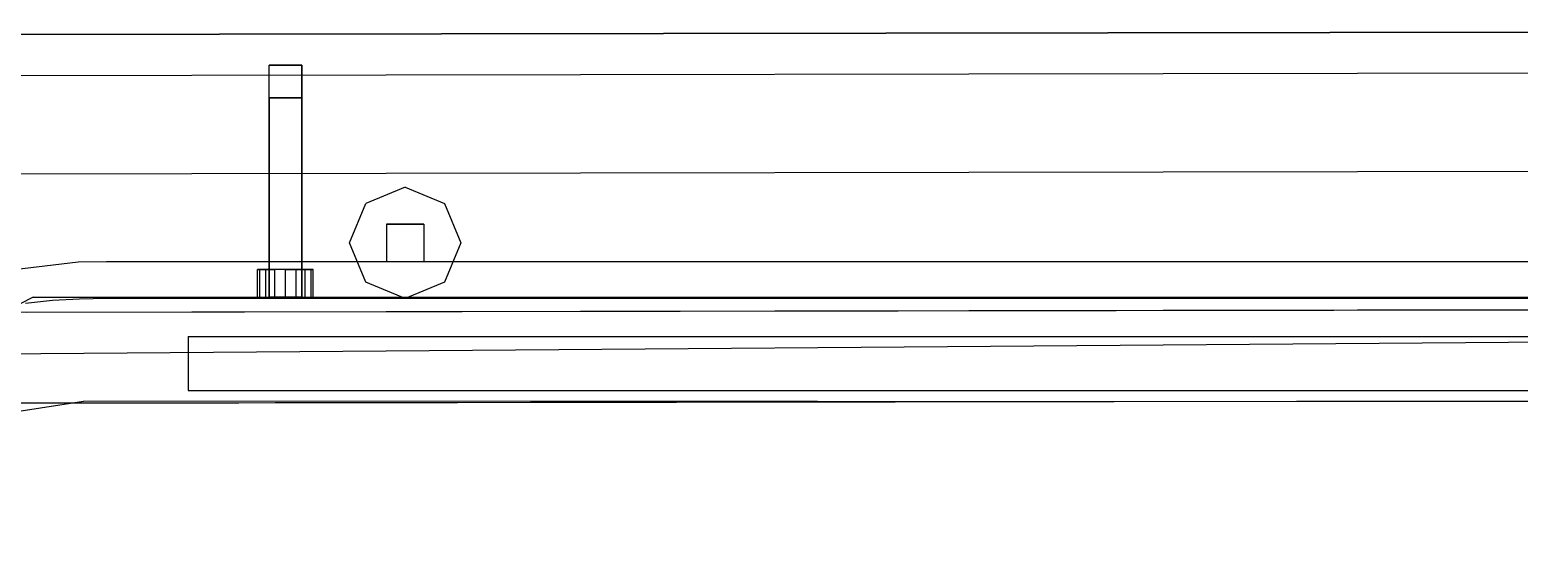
# Model space of a CAD drawing. Extents: x 11992 to 29481, y -6727 to 6811.
# Drawn here: x 19619.9 to 19780.4, y -2955.8 to -2900.4 of the extents above; entities that cross this region are included whole.
import ezdxf

# ---------------------------------------------------------------- set-up
doc = ezdxf.new("R2010")
doc.units = 0
doc.header["$MEASUREMENT"] = 0
doc.layers.get('0').update_dxf_attribs({"color": 8, "linetype": 'CONTINUOUS'})

msp = doc.modelspace()

# ---------------------------------------------------------------- linework, layer by layer
for p, q in [((19940.31, -2900.44, -621.44), (19602.58, -2900.99, -621.44)), ((19602.58, -2900.99, -636.44), (19940.31, -2900.44, -636.44)), ((19940.31, -2900.44, -1059.44), (19602.58, -2900.99, -1059.44)), ((19602.58, -2900.99, -1074.44), (19940.31, -2900.44, -1074.44)), ((19940.31, -2900.44, -1497.44), (19602.58, -2900.99, -1497.44)), ((19602.58, -2900.99, -1512.44), (19940.31, -2900.44, -1512.44)), ((19940.31, -2900.44, -1935.44), (19602.58, -2900.99, -1935.44)), ((19602.58, -2900.99, -1950.44), (19940.31, -2900.44, -1950.44)), ((19603.01, -2905.38, -647.04), (19940.03, -2904.84, -647.04)), ((19603.01, -2905.38, -1085.04), (19940.03, -2904.84, -1085.04)), ((19603.01, -2905.38, -1523.04), (19940.03, -2904.84, -1523.04)), ((19603.01, -2905.38, -1961.04), (19940.03, -2904.84, -1961.04)), ((19645.71, -2907.75, -1664.49), (19645.71, -2904.25, -1664.49)), ((19645.71, -2907.75, -1798.49), (19645.71, -2904.25, -1798.49)), ((19649.21, -2904.25, -1798.49), (19645.71, -2904.25, -1798.49)), ((19645.71, -2904.25, -1664.49), (19649.21, -2904.25, -1664.49)), ((19645.71, -2904.25, -1664.49), (19645.71, -2904.25, -1798.49)), ((19649.21, -2904.25, -1798.49), (19649.21, -2907.75, -1798.49)), ((19649.21, -2907.75, -1664.49), (19649.21, -2904.25, -1664.49)), ((19649.21, -2904.25, -1798.49), (19649.21, -2904.25, -1664.49)), ((19645.71, -2907.75, -1664.49), (19649.21, -2907.75, -1664.49)), ((19645.71, -2907.75, -1798.49), (19645.71, -2907.75, -1664.49)), ((19645.71, -2907.75, -1798.49), (19649.21, -2907.75, -1798.49)), ((19645.71, -2907.78, -1668.03), (19645.71, -2929.28, -1668.03)), ((19649.21, -2907.78, -1798.43), (19645.71, -2907.78, -1798.43)), ((19649.21, -2907.78, -1794.93), (19645.71, -2907.78, -1794.93)), ((19649.21, -2907.78, -1664.53), (19645.71, -2907.78, -1664.53)), ((19645.71, -2907.78, -1668.03), (19649.21, -2907.78, -1668.03)), ((19645.71, -2907.78, -1668.03), (19645.71, -2907.78, -1664.53)), ((19645.71, -2929.28, -1664.53), (19645.71, -2907.78, -1664.53)), ((19645.71, -2907.78, -1798.43), (19645.71, -2907.78, -1794.93)), ((19645.71, -2907.78, -1798.43), (19645.71, -2929.28, -1798.43)), ((19645.71, -2929.28, -1794.93), (19645.71, -2907.78, -1794.93)), ((19649.21, -2907.75, -1664.49), (19649.21, -2907.75, -1798.49)), ((19649.21, -2929.28, -1668.03), (19649.21, -2907.78, -1668.03)), ((19649.21, -2929.28, -1794.93), (19649.21, -2907.78, -1794.93)), ((19649.21, -2907.78, -1664.53), (19649.21, -2907.78, -1668.03)), ((19649.21, -2929.28, -1664.53), (19649.21, -2907.78, -1664.53)), ((19649.21, -2907.78, -1798.43), (19649.21, -2907.78, -1794.93)), ((19649.21, -2907.78, -1798.43), (19649.21, -2929.28, -1798.43)), ((19604.04, -2915.99, -651.44), (19939.35, -2915.45, -651.44)), ((19604.04, -2915.99, -1089.44), (19939.35, -2915.45, -1089.44)), ((19604.04, -2915.99, -1527.44), (19939.35, -2915.45, -1527.44)), ((19604.04, -2915.99, -1965.44), (19939.35, -2915.45, -1965.44)), ((19660.37, -2917.41, -621.43), (19656.13, -2919.17, -621.43)), ((19660.37, -2917.41, -617.43), (19656.13, -2919.17, -617.43)), ((19660.37, -2917.41, -1059.43), (19656.13, -2919.17, -1059.43)), ((19660.37, -2917.41, -1055.43), (19656.13, -2919.17, -1055.43)), ((19660.37, -2917.41, -1497.43), (19656.13, -2919.17, -1497.43)), ((19660.37, -2917.41, -1493.43), (19656.13, -2919.17, -1493.43)), ((19660.37, -2917.41, -621.43), (19660.37, -2917.41, -617.43)), ((19660.37, -2917.41, -617.43), (19664.62, -2919.17, -617.43)), ((19660.37, -2917.41, -621.43), (19664.62, -2919.17, -621.43)), ((19660.37, -2917.41, -1059.43), (19660.37, -2917.41, -1055.43)), ((19660.37, -2917.41, -1055.43), (19664.62, -2919.17, -1055.43)), ((19660.37, -2917.41, -1059.43), (19664.62, -2919.17, -1059.43)), ((19660.37, -2917.41, -1497.43), (19660.37, -2917.41, -1493.43)), ((19660.37, -2917.41, -1493.43), (19664.62, -2919.17, -1493.43)), ((19660.37, -2917.41, -1497.43), (19664.62, -2919.17, -1497.43)), ((21679.61, -2919.41, 329.57), (19099.61, -2939.41, 329.57)), ((21679.61, -2919.41, -40.43), (19099.61, -2939.41, -40.43)), ((19654.37, -2923.41, -621.43), (19656.13, -2919.17, -621.43)), ((19654.37, -2923.41, -617.43), (19656.13, -2919.17, -617.43)), ((19654.37, -2923.41, -1059.43), (19656.13, -2919.17, -1059.43)), ((19654.37, -2923.41, -1055.43), (19656.13, -2919.17, -1055.43)), ((19654.37, -2923.41, -1497.43), (19656.13, -2919.17, -1497.43)), ((19654.37, -2923.41, -1493.43), (19656.13, -2919.17, -1493.43)), ((19656.13, -2919.17, -621.43), (19656.13, -2919.17, -617.43)), ((19656.13, -2919.17, -1059.43), (19656.13, -2919.17, -1055.43)), ((19656.13, -2919.17, -1497.43), (19656.13, -2919.17, -1493.43)), ((19664.62, -2919.17, -621.43), (19664.62, -2919.17, -617.43)), ((19664.62, -2919.17, -617.43), (19666.37, -2923.41, -617.43)), ((19664.62, -2919.17, -621.43), (19666.37, -2923.41, -621.43)), ((19664.62, -2919.17, -1059.43), (19664.62, -2919.17, -1055.43)), ((19664.62, -2919.17, -1055.43), (19666.37, -2923.41, -1055.43)), ((19664.62, -2919.17, -1059.43), (19666.37, -2923.41, -1059.43)), ((19664.62, -2919.17, -1497.43), (19664.62, -2919.17, -1493.43)), ((19664.62, -2919.17, -1493.43), (19666.37, -2923.41, -1493.43)), ((19664.62, -2919.17, -1497.43), (19666.37, -2923.41, -1497.43)), ((19658.37, -2921.41, -502.43), (19662.37, -2921.41, -502.43)), ((19662.37, -2921.41, -617.43), (19658.37, -2921.41, -617.43)), ((19658.37, -2921.41, -502.43), (19658.37, -2921.41, -617.43)), ((19658.37, -2921.41, -502.43), (19658.37, -2925.41, -502.43)), ((19658.37, -2921.41, -617.43), (19658.37, -2925.41, -617.43)), ((19658.37, -2921.41, -940.43), (19662.37, -2921.41, -940.43)), ((19662.37, -2921.41, -1055.43), (19658.37, -2921.41, -1055.43)), ((19658.37, -2921.41, -940.43), (19658.37, -2921.41, -1055.43)), ((19658.37, -2921.41, -940.43), (19658.37, -2925.41, -940.43)), ((19658.37, -2921.41, -1055.43), (19658.37, -2925.41, -1055.43)), ((19658.37, -2921.41, -1378.43), (19662.37, -2921.41, -1378.43)), ((19662.37, -2921.41, -1493.43), (19658.37, -2921.41, -1493.43)), ((19658.37, -2921.41, -1378.43), (19658.37, -2921.41, -1493.43)), ((19658.37, -2921.41, -1378.43), (19658.37, -2925.41, -1378.43)), ((19658.37, -2921.41, -1493.43), (19658.37, -2925.41, -1493.43)), ((19662.37, -2921.41, -502.43), (19662.37, -2921.41, -617.43)), ((19662.37, -2921.41, -502.43), (19662.37, -2925.41, -502.43)), ((19662.37, -2921.41, -617.43), (19662.37, -2925.41, -617.43)), ((19662.37, -2921.41, -940.43), (19662.37, -2921.41, -1055.43)), ((19662.37, -2921.41, -940.43), (19662.37, -2925.41, -940.43)), ((19662.37, -2921.41, -1055.43), (19662.37, -2925.41, -1055.43)), ((19662.37, -2921.41, -1378.43), (19662.37, -2921.41, -1493.43)), ((19662.37, -2921.41, -1378.43), (19662.37, -2925.41, -1378.43)), ((19662.37, -2921.41, -1493.43), (19662.37, -2925.41, -1493.43)), ((19656.13, -2927.65, -621.43), (19654.37, -2923.41, -621.43)), ((19656.13, -2927.65, -617.43), (19654.37, -2923.41, -617.43)), ((19654.37, -2923.41, -621.43), (19654.37, -2923.41, -617.43)), ((19656.13, -2927.65, -1059.43), (19654.37, -2923.41, -1059.43)), ((19656.13, -2927.65, -1055.43), (19654.37, -2923.41, -1055.43)), ((19654.37, -2923.41, -1059.43), (19654.37, -2923.41, -1055.43)), ((19656.13, -2927.65, -1497.43), (19654.37, -2923.41, -1497.43)), ((19656.13, -2927.65, -1493.43), (19654.37, -2923.41, -1493.43)), ((19654.37, -2923.41, -1497.43), (19654.37, -2923.41, -1493.43)), ((19666.37, -2923.41, -621.43), (19664.62, -2927.65, -621.43)), ((19666.37, -2923.41, -617.43), (19664.62, -2927.65, -617.43)), ((19666.37, -2923.41, -1059.43), (19664.62, -2927.65, -1059.43)), ((19666.37, -2923.41, -1055.43), (19664.62, -2927.65, -1055.43)), ((19666.37, -2923.41, -1497.43), (19664.62, -2927.65, -1497.43)), ((19666.37, -2923.41, -1493.43), (19664.62, -2927.65, -1493.43)), ((19666.37, -2923.41, -621.43), (19666.37, -2923.41, -617.43)), ((19666.37, -2923.41, -1059.43), (19666.37, -2923.41, -1055.43)), ((19666.37, -2923.41, -1497.43), (19666.37, -2923.41, -1493.43)), ((19612.88, -2926.91, -502.43), (19625.12, -2925.47, -502.43)), ((19612.88, -2926.91, -506.43), (19625.12, -2925.47, -506.43)), ((19612.88, -2926.91, -940.43), (19625.12, -2925.47, -940.43)), ((19612.88, -2926.91, -944.43), (19625.12, -2925.47, -944.43)), ((19612.88, -2926.91, -1378.43), (19625.12, -2925.47, -1378.43)), ((19612.88, -2926.91, -1382.43), (19625.12, -2925.47, -1382.43)), ((19625.12, -2925.47, -502.43), (19628.17, -2925.41, -502.43)), ((19625.12, -2925.47, -506.43), (19628.17, -2925.41, -506.43)), ((19625.12, -2925.47, -940.43), (19628.17, -2925.41, -940.43)), ((19625.12, -2925.47, -944.43), (19628.17, -2925.41, -944.43)), ((19625.12, -2925.47, -1378.43), (19628.17, -2925.41, -1378.43)), ((19625.12, -2925.47, -1382.43), (19628.17, -2925.41, -1382.43)), ((19625.12, -2925.47, -502.43), (19625.12, -2925.47, -506.43)), ((19625.12, -2925.47, -940.43), (19625.12, -2925.47, -944.43)), ((19625.12, -2925.47, -1378.43), (19625.12, -2925.47, -1382.43)), ((19628.17, -2925.41, -502.43), (19921.08, -2925.41, -502.43)), ((19628.17, -2925.41, -506.43), (19921.08, -2925.41, -506.43)), ((19628.17, -2925.41, -940.43), (19921.08, -2925.41, -940.43)), ((19628.17, -2925.41, -944.43), (19921.08, -2925.41, -944.43)), ((19628.17, -2925.41, -1378.43), (19921.08, -2925.41, -1378.43)), ((19628.17, -2925.41, -1382.43), (19921.08, -2925.41, -1382.43)), ((19658.37, -2925.41, -502.43), (19658.37, -2925.41, -617.43)), ((19658.37, -2925.41, -502.43), (19662.37, -2925.41, -502.43)), ((19658.37, -2925.41, -617.43), (19662.37, -2925.41, -617.43)), ((19658.37, -2925.41, -940.43), (19658.37, -2925.41, -1055.43)), ((19658.37, -2925.41, -940.43), (19662.37, -2925.41, -940.43)), ((19658.37, -2925.41, -1055.43), (19662.37, -2925.41, -1055.43)), ((19658.37, -2925.41, -1378.43), (19658.37, -2925.41, -1493.43)), ((19658.37, -2925.41, -1378.43), (19662.37, -2925.41, -1378.43)), ((19658.37, -2925.41, -1493.43), (19662.37, -2925.41, -1493.43)), ((19662.37, -2925.41, -502.43), (19662.37, -2925.41, -617.43)), ((19662.37, -2925.41, -940.43), (19662.37, -2925.41, -1055.43)), ((19662.37, -2925.41, -1378.43), (19662.37, -2925.41, -1493.43)), ((19644.69, -2926.3, -1665.04), (19644.46, -2926.3, -1666.19)), ((19644.46, -2929.3, -1666.19), (19644.46, -2926.3, -1666.19)), ((19644.46, -2926.3, -1666.19), (19644.69, -2926.3, -1667.34)), ((19644.69, -2926.3, -1795.5), (19644.46, -2926.3, -1796.65)), ((19644.46, -2929.3, -1796.65), (19644.46, -2926.3, -1796.65)), ((19644.46, -2926.3, -1796.65), (19644.69, -2926.3, -1797.8)), ((19645.34, -2926.3, -1664.07), (19644.69, -2926.3, -1665.04)), ((19644.69, -2929.3, -1665.04), (19644.69, -2926.3, -1665.04)), ((19644.69, -2929.3, -1667.34), (19644.69, -2926.3, -1667.34)), ((19644.69, -2926.3, -1667.34), (19645.34, -2926.3, -1668.31)), ((19645.34, -2926.3, -1794.53), (19644.69, -2926.3, -1795.5)), ((19644.69, -2929.3, -1795.5), (19644.69, -2926.3, -1795.5)), ((19644.69, -2929.3, -1797.8), (19644.69, -2926.3, -1797.8)), ((19644.69, -2926.3, -1797.8), (19645.34, -2926.3, -1798.77)), ((19646.31, -2926.3, -1663.42), (19645.34, -2926.3, -1664.07)), ((19645.34, -2929.3, -1664.07), (19645.34, -2926.3, -1664.07)), ((19645.34, -2929.3, -1668.31), (19645.34, -2926.3, -1668.31)), ((19645.34, -2926.3, -1668.31), (19646.31, -2926.3, -1668.96)), ((19646.31, -2926.3, -1793.88), (19645.34, -2926.3, -1794.53)), ((19645.34, -2929.3, -1794.53), (19645.34, -2926.3, -1794.53)), ((19645.34, -2929.3, -1798.77), (19645.34, -2926.3, -1798.77)), ((19645.34, -2926.3, -1798.77), (19646.31, -2926.3, -1799.42)), ((19647.46, -2926.3, -1663.19), (19646.31, -2926.3, -1663.42)), ((19646.31, -2929.3, -1663.42), (19646.31, -2926.3, -1663.42)), ((19646.31, -2929.3, -1668.96), (19646.31, -2926.3, -1668.96)), ((19647.46, -2926.3, -1669.19), (19646.31, -2926.3, -1668.96)), ((19647.46, -2926.3, -1793.65), (19646.31, -2926.3, -1793.88)), ((19646.31, -2929.3, -1793.88), (19646.31, -2926.3, -1793.88)), ((19646.31, -2929.3, -1799.42), (19646.31, -2926.3, -1799.42)), ((19647.46, -2926.3, -1799.65), (19646.31, -2926.3, -1799.42)), ((19647.46, -2926.3, -1669.19), (19648.61, -2926.3, -1668.96)), ((19647.46, -2929.3, -1669.19), (19647.46, -2926.3, -1669.19)), ((19648.61, -2926.3, -1663.42), (19647.46, -2926.3, -1663.19)), ((19647.46, -2929.3, -1663.19), (19647.46, -2926.3, -1663.19)), ((19647.46, -2926.3, -1799.65), (19648.61, -2926.3, -1799.42)), ((19647.46, -2929.3, -1799.65), (19647.46, -2926.3, -1799.65)), ((19648.61, -2926.3, -1793.88), (19647.46, -2926.3, -1793.65)), ((19647.46, -2929.3, -1793.65), (19647.46, -2926.3, -1793.65)), ((19648.61, -2929.3, -1668.96), (19648.61, -2926.3, -1668.96)), ((19648.61, -2926.3, -1668.96), (19649.58, -2926.3, -1668.31)), ((19649.58, -2926.3, -1664.07), (19648.61, -2926.3, -1663.42)), ((19648.61, -2929.3, -1663.42), (19648.61, -2926.3, -1663.42)), ((19648.61, -2929.3, -1799.42), (19648.61, -2926.3, -1799.42)), ((19648.61, -2926.3, -1799.42), (19649.58, -2926.3, -1798.77)), ((19649.58, -2926.3, -1794.53), (19648.61, -2926.3, -1793.88)), ((19648.61, -2929.3, -1793.88), (19648.61, -2926.3, -1793.88)), ((19649.58, -2929.3, -1668.31), (19649.58, -2926.3, -1668.31)), ((19649.58, -2926.3, -1668.31), (19650.23, -2926.3, -1667.34)), ((19650.23, -2926.3, -1665.04), (19649.58, -2926.3, -1664.07)), ((19649.58, -2929.3, -1664.07), (19649.58, -2926.3, -1664.07)), ((19649.58, -2929.3, -1798.77), (19649.58, -2926.3, -1798.77)), ((19649.58, -2926.3, -1798.77), (19650.23, -2926.3, -1797.8)), ((19650.23, -2926.3, -1795.5), (19649.58, -2926.3, -1794.53)), ((19649.58, -2929.3, -1794.53), (19649.58, -2926.3, -1794.53)), ((19650.23, -2929.3, -1667.34), (19650.23, -2926.3, -1667.34)), ((19650.23, -2926.3, -1667.34), (19650.46, -2926.3, -1666.19)), ((19650.46, -2926.3, -1666.19), (19650.23, -2926.3, -1665.04)), ((19650.23, -2929.3, -1665.04), (19650.23, -2926.3, -1665.04)), ((19650.23, -2929.3, -1797.8), (19650.23, -2926.3, -1797.8)), ((19650.23, -2926.3, -1797.8), (19650.46, -2926.3, -1796.65)), ((19650.46, -2926.3, -1796.65), (19650.23, -2926.3, -1795.5)), ((19650.23, -2929.3, -1795.5), (19650.23, -2926.3, -1795.5)), ((19650.46, -2929.3, -1666.19), (19650.46, -2926.3, -1666.19)), ((19650.46, -2929.3, -1796.65), (19650.46, -2926.3, -1796.65)), ((19660.37, -2929.41, -621.43), (19656.13, -2927.65, -621.43)), ((19660.37, -2929.41, -617.43), (19656.13, -2927.65, -617.43)), ((19656.13, -2927.65, -621.43), (19656.13, -2927.65, -617.43)), ((19660.37, -2929.41, -1059.43), (19656.13, -2927.65, -1059.43)), ((19660.37, -2929.41, -1055.43), (19656.13, -2927.65, -1055.43)), ((19656.13, -2927.65, -1059.43), (19656.13, -2927.65, -1055.43)), ((19660.37, -2929.41, -1497.43), (19656.13, -2927.65, -1497.43)), ((19660.37, -2929.41, -1493.43), (19656.13, -2927.65, -1493.43)), ((19656.13, -2927.65, -1497.43), (19656.13, -2927.65, -1493.43)), ((19664.62, -2927.65, -621.43), (19660.37, -2929.41, -621.43)), ((19664.62, -2927.65, -617.43), (19660.37, -2929.41, -617.43)), ((19664.62, -2927.65, -1059.43), (19660.37, -2929.41, -1059.43)), ((19664.62, -2927.65, -1055.43), (19660.37, -2929.41, -1055.43)), ((19664.62, -2927.65, -1497.43), (19660.37, -2929.41, -1497.43)), ((19664.62, -2927.65, -1493.43), (19660.37, -2929.41, -1493.43)), ((19664.62, -2927.65, -621.43), (19664.62, -2927.65, -617.43)), ((19664.62, -2927.65, -1059.43), (19664.62, -2927.65, -1055.43)), ((19664.62, -2927.65, -1497.43), (19664.62, -2927.65, -1493.43)), ((19620.26, -2929.28, -1934.94), (19567.88, -2955.79, -1934.94)), ((19620.26, -2929.28, -1527.94), (19567.88, -2955.79, -1527.94)), ((19620.26, -2929.28, -1934.94), (19620.26, -2929.28, -1527.94)), ((19620.26, -2929.28, -1934.94), (19927.6, -2929.28, -1934.94)), ((19620.26, -2929.28, -1527.94), (19927.6, -2929.28, -1527.94)), ((19628.21, -2929.41, -502.43), (19625.28, -2929.47, -502.43)), ((19628.21, -2929.41, -506.43), (19625.28, -2929.47, -506.43)), ((19628.21, -2929.41, -940.43), (19625.28, -2929.47, -940.43)), ((19628.21, -2929.41, -944.43), (19625.28, -2929.47, -944.43)), ((19628.21, -2929.41, -1378.43), (19625.28, -2929.47, -1378.43)), ((19628.21, -2929.41, -1382.43), (19625.28, -2929.47, -1382.43)), ((19921.04, -2929.41, -502.43), (19628.21, -2929.41, -502.43)), ((19921.04, -2929.41, -506.43), (19628.21, -2929.41, -506.43)), ((19921.04, -2929.41, -940.43), (19628.21, -2929.41, -940.43)), ((19921.04, -2929.41, -944.43), (19628.21, -2929.41, -944.43)), ((19921.04, -2929.41, -1378.43), (19628.21, -2929.41, -1378.43)), ((19921.04, -2929.41, -1382.43), (19628.21, -2929.41, -1382.43)), ((19644.69, -2929.3, -1665.04), (19644.46, -2929.3, -1666.19)), ((19644.46, -2929.3, -1666.19), (19644.69, -2929.3, -1667.34)), ((19644.69, -2929.3, -1795.5), (19644.46, -2929.3, -1796.65)), ((19644.46, -2929.3, -1796.65), (19644.69, -2929.3, -1797.8)), ((19645.34, -2929.3, -1664.07), (19644.69, -2929.3, -1665.04)), ((19644.69, -2929.3, -1667.34), (19645.34, -2929.3, -1668.31)), ((19645.34, -2929.3, -1794.53), (19644.69, -2929.3, -1795.5)), ((19644.69, -2929.3, -1797.8), (19645.34, -2929.3, -1798.77)), ((19646.31, -2929.3, -1663.42), (19645.34, -2929.3, -1664.07)), ((19645.34, -2929.3, -1668.31), (19646.31, -2929.3, -1668.96)), ((19646.31, -2929.3, -1793.88), (19645.34, -2929.3, -1794.53)), ((19645.34, -2929.3, -1798.77), (19646.31, -2929.3, -1799.42)), ((19645.71, -2929.28, -1668.03), (19645.71, -2929.28, -1664.53)), ((19649.21, -2929.28, -1798.43), (19645.71, -2929.28, -1798.43)), ((19645.71, -2929.28, -1668.03), (19649.21, -2929.28, -1668.03)), ((19649.21, -2929.28, -1664.53), (19645.71, -2929.28, -1664.53)), ((19645.71, -2929.28, -1794.93), (19649.21, -2929.28, -1794.93)), ((19645.71, -2929.28, -1794.93), (19645.71, -2929.28, -1798.43)), ((19647.46, -2929.3, -1663.19), (19646.31, -2929.3, -1663.42)), ((19647.46, -2929.3, -1669.19), (19646.31, -2929.3, -1668.96)), ((19647.46, -2929.3, -1793.65), (19646.31, -2929.3, -1793.88)), ((19647.46, -2929.3, -1799.65), (19646.31, -2929.3, -1799.42)), ((19647.46, -2929.3, -1669.19), (19648.61, -2929.3, -1668.96)), ((19648.61, -2929.3, -1663.42), (19647.46, -2929.3, -1663.19)), ((19647.46, -2929.3, -1799.65), (19648.61, -2929.3, -1799.42)), ((19648.61, -2929.3, -1793.88), (19647.46, -2929.3, -1793.65)), ((19648.61, -2929.3, -1668.96), (19649.58, -2929.3, -1668.31)), ((19649.58, -2929.3, -1664.07), (19648.61, -2929.3, -1663.42)), ((19648.61, -2929.3, -1799.42), (19649.58, -2929.3, -1798.77)), ((19649.58, -2929.3, -1794.53), (19648.61, -2929.3, -1793.88)), ((19649.21, -2929.28, -1664.53), (19649.21, -2929.28, -1668.03)), ((19649.21, -2929.28, -1798.43), (19649.21, -2929.28, -1794.93)), ((19649.58, -2929.3, -1668.31), (19650.23, -2929.3, -1667.34)), ((19650.23, -2929.3, -1665.04), (19649.58, -2929.3, -1664.07)), ((19649.58, -2929.3, -1798.77), (19650.23, -2929.3, -1797.8)), ((19650.23, -2929.3, -1795.5), (19649.58, -2929.3, -1794.53)), ((19650.23, -2929.3, -1667.34), (19650.46, -2929.3, -1666.19)), ((19650.46, -2929.3, -1666.19), (19650.23, -2929.3, -1665.04)), ((19650.23, -2929.3, -1797.8), (19650.46, -2929.3, -1796.65)), ((19650.46, -2929.3, -1796.65), (19650.23, -2929.3, -1795.5)), ((19660.37, -2929.41, -621.43), (19660.37, -2929.41, -617.43)), ((19660.37, -2929.41, -1059.43), (19660.37, -2929.41, -1055.43)), ((19660.37, -2929.41, -1497.43), (19660.37, -2929.41, -1493.43)), ((19615.81, -2930.87, -651.44), (19927.97, -2930.38, -651.44)), ((19615.81, -2930.87, -1089.44), (19927.97, -2930.38, -1089.44)), ((19615.81, -2930.87, -1527.44), (19927.97, -2930.38, -1527.44)), ((19615.81, -2930.87, -1965.44), (19927.97, -2930.38, -1965.44)), ((19622.35, -2929.64, -502.43), (19619.44, -2929.93, -502.43)), ((19622.35, -2929.64, -506.43), (19619.44, -2929.93, -506.43)), ((19622.35, -2929.64, -940.43), (19619.44, -2929.93, -940.43)), ((19622.35, -2929.64, -944.43), (19619.44, -2929.93, -944.43)), ((19622.35, -2929.64, -1378.43), (19619.44, -2929.93, -1378.43)), ((19622.35, -2929.64, -1382.43), (19619.44, -2929.93, -1382.43)), ((19923.93, -2930.47, -621.44), (19619.56, -2930.92, -621.44)), ((19923.93, -2930.47, -621.44), (19619.56, -2930.92, -621.44)), ((19923.93, -2930.47, -1059.44), (19619.56, -2930.92, -1059.44)), ((19923.93, -2930.47, -1059.44), (19619.56, -2930.92, -1059.44)), ((19923.93, -2930.47, -1497.44), (19619.56, -2930.92, -1497.44)), ((19923.93, -2930.47, -1497.44), (19619.56, -2930.92, -1497.44)), ((19923.93, -2930.47, -1935.44), (19619.56, -2930.92, -1935.44)), ((19923.93, -2930.47, -1935.44), (19619.56, -2930.92, -1935.44)), ((19625.28, -2929.47, -502.43), (19622.35, -2929.64, -502.43)), ((19625.28, -2929.47, -506.43), (19622.35, -2929.64, -506.43)), ((19625.28, -2929.47, -940.43), (19622.35, -2929.64, -940.43)), ((19625.28, -2929.47, -944.43), (19622.35, -2929.64, -944.43)), ((19625.28, -2929.47, -1378.43), (19622.35, -2929.64, -1378.43)), ((19625.28, -2929.47, -1382.43), (19622.35, -2929.64, -1382.43)), ((19636.98, -2933.51, -650.9), (19911.98, -2933.51, -650.9)), ((19636.98, -2933.51, -650.9), (19636.98, -2939.31, -645.1)), ((19636.98, -2933.51, -1088.9), (19911.98, -2933.51, -1088.9)), ((19636.98, -2933.51, -1088.9), (19636.98, -2939.31, -1083.1)), ((19636.98, -2933.51, -1526.9), (19911.98, -2933.51, -1526.9)), ((19636.98, -2933.51, -1526.9), (19636.98, -2939.31, -1521.1)), ((19636.98, -2933.51, -1964.9), (19911.98, -2933.51, -1964.9)), ((19636.98, -2933.51, -1964.9), (19636.98, -2939.31, -1959.1)), ((19610.93, -2942.79, -634.44), (19625.71, -2940.46, -634.44)), ((19610.93, -2942.79, -1072.44), (19625.71, -2940.46, -1072.44)), ((19610.93, -2942.79, -1510.44), (19625.71, -2940.46, -1510.44)), ((19610.93, -2942.79, -1948.44), (19625.71, -2940.46, -1948.44)), ((19618.82, -2940.67, -634.44), (19925.05, -2940.22, -634.44)), ((19618.82, -2940.68, -1072.44), (19925.05, -2940.22, -1072.44)), ((19618.82, -2940.68, -1510.44), (19925.05, -2940.22, -1510.44)), ((19618.82, -2940.68, -1948.44), (19925.05, -2940.22, -1948.44)), ((19926.03, -2940.61, -634.44), (19625.71, -2940.46, -634.44)), ((19926.03, -2940.61, -1072.44), (19625.71, -2940.46, -1072.44)), ((19926.03, -2940.61, -1510.44), (19625.71, -2940.46, -1510.44)), ((19926.03, -2940.61, -1948.44), (19625.71, -2940.46, -1948.44)), ((19636.98, -2939.31, -645.1), (19911.98, -2939.31, -645.1)), ((19636.98, -2939.31, -1083.1), (19911.98, -2939.31, -1083.1)), ((19636.98, -2939.31, -1521.1), (19911.98, -2939.31, -1521.1)), ((19636.98, -2939.31, -1959.1), (19911.98, -2939.31, -1959.1))]:
    msp.add_line(p, q)

doc.saveas('drawing.dxf')
